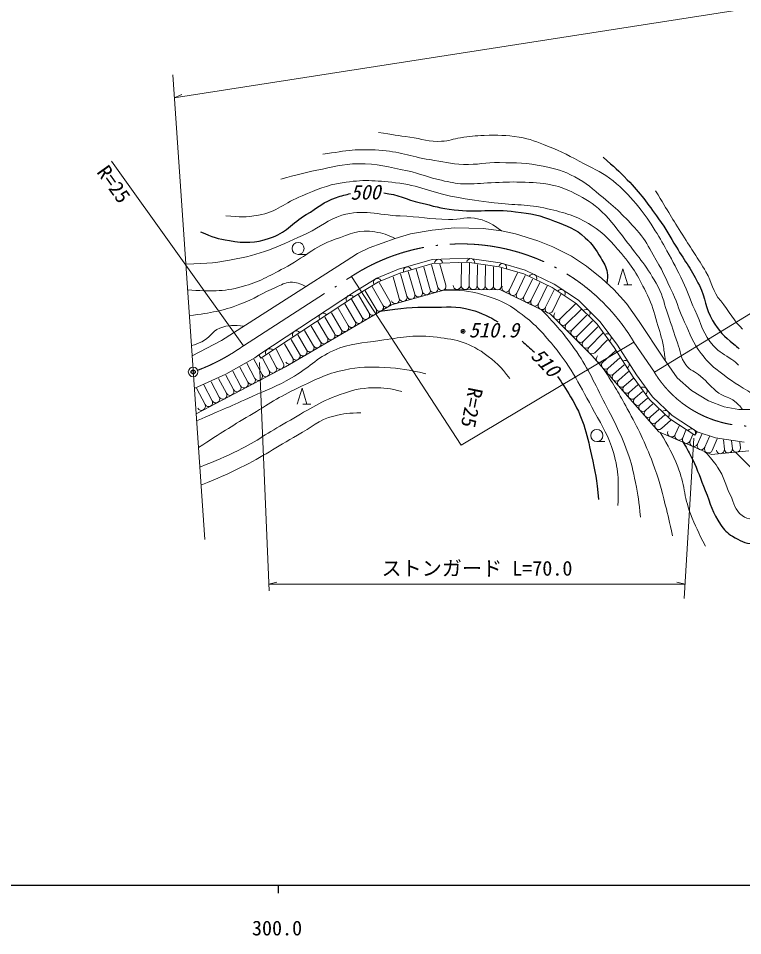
# Model space of a CAD drawing. Units: millimetres, scale not verified. Extents: x 40000 to 680000, y 20000 to 380000.
# Drawn here: x 335699 to 425700, y 198715 to 312679 of the extents above; entities that cross this region are included whole.
import ezdxf
from ezdxf.enums import TextEntityAlignment as Align

# ---------------------------------------------------------------- set-up
doc = ezdxf.new("R2010")
doc.units = ezdxf.units.MM
doc.header["$LTSCALE"] = 1000
doc.header["$PDMODE"] = 32
doc.header["$PDSIZE"] = 500
doc.linetypes.add('LONG_DASHED_DOTTED', pattern=[15.25, 12, -1.5, 0.25, -1.5])
for name, color, linetype, lineweight in [('M-BGD', 7, 'Continuous', 13), ('M-BMK', 2, 'LONG_DASHED_DOTTED', 13), ('M-STR-HTXT', 7, 'Continuous', 13), ('M-TTL-BAND', 7, 'Continuous', 25)]:
    doc.layers.add(name, color=color, linetype=linetype, lineweight=lineweight)
doc.layers.add('M-OTRS', color=6, linetype='Continuous')
doc.styles.add('ＭＳ ゴシック', font='')
doc.styles.get('ＭＳ ゴシック').set_extended_font_data('MS Gothic')

msp = doc.modelspace()

# ---------------------------------------------------------------- linework, layer by layer
at = {"layer": 'M-BGD'}
for p, q in [((387121, 286355), (384422, 285920)), ((389907, 286660), (387121, 286355)), ((393477, 286573), (389907, 286660)), ((395723, 286299), (393477, 286573)), ((397482, 285898), (395723, 286299)), ((382531, 285308), (379308, 284179)), ((384422, 285920), (382531, 285308)), ((400246, 285049), (397482, 285898)), ((402118, 284309), (400246, 285049)), ((379308, 284179), (377849, 283460)), ((404425, 283134), (402118, 284309)), ((370459, 283347), (371459, 283347)), ((377849, 283460), (376430, 282563)), ((406297, 281893), (404425, 283134)), ((369415, 278064), (376430, 282563)), ((385915, 278693), (385119, 281506)), ((386877, 278965), (386079, 281784)), ((387839, 279238), (387040, 282062)), ((388802, 279510), (388054, 282152)), ((390722, 279492), (390748, 282263)), ((391722, 279482), (391748, 282255)), ((392722, 279473), (392747, 282113)), ((393722, 279463), (393746, 281970)), ((394722, 279453), (394744, 281827)), ((395722, 279444), (395743, 281640)), ((408212, 280348), (406297, 281893)), ((410216, 279575), (410816, 281575)), ((410816, 281575), (411416, 279575)), ((383028, 277876), (382264, 280577)), ((383991, 278148), (383198, 280950)), ((384953, 278421), (384158, 281228)), ((396722, 278959), (397736, 281051)), ((397622, 278523), (398691, 280729)), ((381008, 277043), (379659, 279349)), ((381871, 277548), (380516, 279865)), ((398522, 278087), (399592, 280295)), ((399422, 277651), (400492, 279861)), ((400322, 277215), (401393, 279427)), ((409714, 278998), (408212, 280348)), ((411916, 279575), (410916, 279575)), ((379281, 276034), (377947, 278315)), ((380145, 276539), (378803, 278832)), ((382068, 277085), (388869, 279009)), ((388869, 279009), (395605, 278945)), ((395605, 278945), (401828, 275930)), ((401222, 276779), (402275, 278953)), ((402122, 276343), (403116, 278396)), ((411260, 277257), (409714, 278998)), ((360951, 272650), (369415, 278064)), ((368881, 269371), (382068, 277085)), ((377555, 275024), (376272, 277217)), ((378418, 275529), (377107, 277770)), ((403082, 275382), (404911, 277212)), ((412849, 275015), (411260, 277257)), ((375829, 274014), (374601, 276112)), ((376692, 274519), (375437, 276665)), ((401828, 275930), (406960, 270798)), ((403789, 274675), (405622, 276508)), ((404496, 273968), (406330, 275801)), ((374102, 273004), (372931, 275007)), ((374966, 273509), (373766, 275559)), ((405204, 273261), (407037, 275094)), ((415852, 270444), (412849, 275015)), ((372376, 271994), (371260, 273902)), ((373239, 272499), (372096, 274454)), ((405911, 272554), (407714, 274357)), ((406618, 271847), (408319, 273548)), ((357283, 270749), (360951, 272650)), ((370650, 270985), (369590, 272796)), ((371513, 271489), (370425, 273349)), ((407325, 271140), (408924, 272739)), ((368639, 269808), (367722, 271561)), ((369787, 270480), (368755, 272244)), ((408342, 269982), (409910, 271359)), ((361485, 268456), (365068, 270515)), ((365981, 268417), (364973, 270344)), ((365573, 270858), (365068, 270515)), ((365849, 270441), (365573, 270858)), ((366867, 268881), (366045, 270451)), ((367753, 269345), (366883, 271006)), ((406960, 270798), (415300, 261303)), ((409002, 269231), (410451, 270504)), ((417572, 268028), (415852, 270444)), ((357778, 263561), (368881, 269371)), ((364209, 267490), (363237, 269347)), ((365095, 267954), (364105, 269846)), ((409662, 268479), (410992, 269648)), ((357562, 266708), (361485, 268456)), ((361551, 266099), (360585, 267945)), ((362437, 266563), (361500, 268353)), ((363323, 267026), (362369, 268849)), ((410322, 267728), (411533, 268792)), ((410982, 266977), (412079, 267941)), ((419357, 266439), (417572, 268028)), ((358893, 264708), (357839, 266722)), ((359779, 265172), (358754, 267130)), ((360665, 265635), (359669, 267538)), ((370353, 264744), (370953, 266744)), ((370953, 266744), (371553, 264744)), ((411642, 266225), (412672, 267131)), ((412301, 265474), (413265, 266320)), ((421446, 265155), (419357, 266439)), ((372053, 264744), (371053, 264744)), ((412961, 264723), (413858, 265510)), ((413621, 263971), (414545, 264783)), ((423383, 264415), (421446, 265155)), ((425212, 264089), (423383, 264415)), ((414281, 263220), (415277, 264095)), ((414941, 262469), (416010, 263407)), ((428041, 264089), (425212, 264089)), ((415601, 261717), (416774, 262748)), ((415300, 261303), (421843, 258480)), ((417332, 260971), (417807, 262071)), ((418250, 260575), (418656, 261516)), ((419766, 260909), (420039, 261328)), ((420039, 261328), (422338, 260563)), ((420087, 259782), (420624, 261028)), ((407587, 260103), (408587, 260103)), ((419169, 260179), (419506, 260961)), ((421005, 259386), (421577, 260711)), ((421923, 258990), (422546, 260434)), ((422338, 260563), (425886, 260040)), ((423428, 259137), (423313, 260321)), ((424423, 259233), (424332, 260171)), ((425419, 259330), (425352, 260021)), ((421843, 258480), (426462, 258929))]:
    msp.add_line(p, q, dxfattribs=at)
for points in [[(420039, 261328), (416959, 263339), (414500, 265647), (412503, 268378), (410157, 272090), (407986, 274994), (405323, 277657), (402290, 279661), (398693, 281394), (395554, 282317), (391505, 282895), (387123, 282710), (382944, 281501), (380230, 280395), (377457, 278720), (365573, 270858)], [(419766, 260909), (416649, 262944), (414124, 265314), (412089, 268097), (409745, 271806), (407607, 274666), (405005, 277267), (402042, 279225), (398513, 280925), (395448, 281827), (391480, 282394), (387204, 282213), (383108, 281028), (380455, 279946), (377724, 278298), (365849, 270441)]]:
    msp.add_lwpolyline(points, dxfattribs=at)
for centre, radius in [((370459, 284097), 750), ((390968, 273790), 100), ((390968, 273790), 80), ((390968, 273790), 60), ((390968, 273790), 40), ((390968, 273790), 20), ((390968, 273790), 20), ((407587, 260853), 750)]:
    msp.add_circle(centre, radius, dxfattribs=at)
for centre, start, end in [((387925, 282244), 2.41466, 182.41466), ((391917, 282331), 351.8699, 171.8699), ((384055, 281302), 16.13559, 196.13559), ((395864, 281705), 343.61046, 163.61046), ((380327, 279869), 31.12247, 211.12247), ((399629, 280388), 334.27747, 154.27747), ((387358, 279101), 195.80251, 15.80251), ((388320, 279374), 195.80251, 15.80251), ((390222, 279496), 179.45434, 359.45434), ((391222, 279487), 179.45434, 359.45434), ((392222, 279477), 179.45434, 359.45434), ((393222, 279468), 179.45434, 359.45434), ((394222, 279458), 179.45434, 359.45434), ((395222, 279449), 179.45434, 359.45434), ((396272, 279177), 154.14814, 334.14814), ((376924, 277768), 33.48883, 213.48883), ((383509, 278012), 195.80251, 15.80251), ((384472, 278284), 195.80251, 15.80251), ((385434, 278557), 195.80251, 15.80251), ((386396, 278829), 195.80251, 15.80251), ((397172, 278741), 154.14814, 334.14814), ((398072, 278305), 154.14814, 334.14814), ((398972, 277869), 154.14814, 334.14814), ((403145, 278497), 326.5405, 146.5405), ((380576, 276791), 210.32531, 30.32531), ((381439, 277296), 210.32531, 30.32531), ((382547, 277740), 195.80251, 15.80251), ((399872, 277433), 154.14814, 334.14814), ((400772, 276997), 154.14814, 334.14814), ((373588, 275561), 33.48883, 213.48883), ((378850, 275781), 210.32531, 30.32531), ((379713, 276286), 210.32531, 30.32531), ((401672, 276561), 154.14814, 334.14814), ((402729, 275736), 135, 315), ((406257, 276016), 315, 135), ((377123, 274771), 210.32531, 30.32531), ((377987, 275276), 210.32531, 30.32531), ((403436, 275029), 135, 315), ((404143, 274322), 135, 315), ((370252, 273354), 33.48883, 213.48883), ((375397, 273762), 210.32531, 30.32531), ((376260, 274266), 210.32531, 30.32531), ((404850, 273615), 135, 315), ((372808, 272247), 210.32531, 30.32531), ((373671, 272752), 210.32531, 30.32531), ((374534, 273257), 210.32531, 30.32531), ((405557, 272907), 135, 315), ((406264, 272200), 135, 315), ((408859, 272991), 306.78722, 126.78722), ((366916, 271147), 33.48883, 213.48883), ((371081, 271237), 210.32531, 30.32531), ((371944, 271742), 210.32531, 30.32531), ((406971, 271493), 135, 315), ((369355, 270227), 210.32531, 30.32531), ((370218, 270732), 210.32531, 30.32531), ((408012, 270358), 131.29537, 311.29537), ((411091, 269675), 302.29061, 122.29061), ((367310, 269113), 207.62326, 27.62326), ((368196, 269577), 207.62326, 27.62326), ((408672, 269606), 131.29537, 311.29537), ((409332, 268855), 131.29537, 311.29537), ((364652, 267722), 207.62326, 27.62326), ((365538, 268186), 207.62326, 27.62326), ((366424, 268649), 207.62326, 27.62326), ((409992, 268104), 131.29537, 311.29537), ((362880, 266795), 207.62326, 27.62326), ((363766, 267258), 207.62326, 27.62326), ((410652, 267352), 131.29537, 311.29537), ((411312, 266601), 131.29537, 311.29537), ((413348, 266376), 306.18478, 126.18478), ((360222, 265404), 207.62326, 27.62326), ((361108, 265867), 207.62326, 27.62326), ((361994, 266331), 207.62326, 27.62326), ((411971, 265850), 131.29537, 311.29537), ((358450, 264476), 207.62326, 27.62326), ((359336, 264940), 207.62326, 27.62326), ((412631, 265098), 131.29537, 311.29537), ((413291, 264347), 131.29537, 311.29537), ((413951, 263596), 131.29537, 311.29537), ((416082, 263477), 316.80874, 136.80874), ((414611, 262844), 131.29537, 311.29537), ((415271, 262093), 131.29537, 311.29537), ((416873, 261169), 156.66596, 336.66596), ((419347, 261183), 326.85978, 146.85978), ((417791, 260773), 156.66596, 336.66596), ((418709, 260377), 156.66596, 336.66596), ((419628, 259980), 156.66596, 336.66596), ((420546, 259584), 156.66596, 336.66596), ((421464, 259188), 156.66596, 336.66596), ((422930, 259088), 185.55297, 5.55297), ((423926, 259185), 185.55297, 5.55297), ((424921, 259282), 185.55297, 5.55297)]:
    msp.add_arc(centre, 500, start, end, dxfattribs=at)
for points, knots in [([(380438, 298504), (382322, 298207), (382808, 298131), (384331, 297917), (385879, 297700), (386737, 297341), (388298, 297403), (389232, 297440), (389724, 297710), (390649, 297843), (391790, 298009), (392434, 298110), (393587, 298137), (395282, 298177), (396245, 298172), (397921, 297917), (399348, 297700), (400101, 297335), (401447, 296815), (403291, 296103), (404257, 295540), (406002, 294611), (407444, 293844), (408323, 293498), (409601, 292481), (410840, 291495), (411443, 290823), (412466, 289616), (413383, 288535), (413817, 287862), (414597, 286678), (415311, 285592), (415655, 284948), (416286, 283813), (417104, 282343), (417548, 281511), (418270, 279993), (418910, 278645), (419093, 277812), (419739, 276467), (420594, 274685), (420746, 273435), (422089, 271986), (422842, 271173), (423448, 270915), (424367, 270296), (424683, 270083), (424952, 269835), (425201, 269587)], [0, 0, 0, 0, 1, 1, 1, 2, 2, 2, 3, 3, 3, 4, 4, 4, 5, 5, 5, 6, 6, 6, 7, 7, 7, 8, 8, 8, 9, 9, 9, 10, 10, 10, 11, 11, 11, 12, 12, 12, 13, 13, 13, 14, 14, 14, 15, 15, 15, 16, 16, 16, 16]), ([(373533, 295786), (376654, 296275), (377784, 296477), (380511, 296301), (383016, 296139), (384352, 295530), (386829, 295125), (388459, 294859), (389366, 294603), (391016, 294538), (392767, 294468), (393745, 294778), (395497, 294758), (397627, 294733), (398843, 294728), (400933, 294317), (402509, 294008), (403403, 293739), (404827, 292995), (406337, 292205), (407041, 291512), (408353, 290424), (410242, 288856), (411231, 287876), (412834, 286016), (413660, 285058), (413950, 284386), (414597, 283298), (415666, 281501), (416137, 280419), (417021, 278524), (417662, 277147), (417832, 276292), (418490, 274924), (419236, 273374), (419501, 272396), (420547, 271031), (421176, 270209), (421566, 269755), (422383, 269121), (423867, 267969), (424710, 267318), (426350, 266403), (426686, 266215), (426847, 265947), (427232, 265962), (428030, 265992), (428409, 266376), (429142, 266697), (430059, 267097), (430475, 267540), (431419, 267872), (432358, 268203), (432921, 268366), (433916, 268386), (434684, 268401), (435012, 268360), (435871, 268189)], [0, 0, 0, 0, 1, 1, 1, 2, 2, 2, 3, 3, 3, 4, 4, 4, 5, 5, 5, 6, 6, 6, 7, 7, 7, 8, 8, 8, 9, 9, 9, 10, 10, 10, 11, 11, 11, 12, 12, 12, 13, 13, 13, 14, 14, 14, 15, 15, 15, 16, 16, 16, 17, 17, 17, 18, 18, 18, 19, 19, 19, 19]), ([(368317, 292701), (370429, 293282), (371033, 293440), (372798, 293803), (374790, 294213), (375907, 294581), (377940, 294611), (380346, 294647), (381685, 294234), (384038, 293730), (385726, 293368), (386612, 292925), (388298, 292554), (389349, 292323), (389942, 292165), (391016, 292114), (392364, 292049), (393120, 292220), (394469, 292260), (395903, 292304), (396708, 292382), (398142, 292334), (399668, 292283), (400541, 292283), (402035, 291967), (403172, 291726), (403789, 291462), (404827, 290938), (406247, 290221), (407058, 289764), (408206, 288661), (409499, 287419), (410049, 286555), (411144, 285135), (412831, 282948), (413886, 281769), (415184, 279332), (415871, 278042), (415956, 277186), (416433, 275806), (416899, 274459), (417129, 273694), (417608, 272353), (417991, 271284), (417953, 270541), (418637, 269635), (419180, 268916), (419780, 268814), (420473, 268239), (421411, 267462), (421760, 266818), (422751, 266109), (423460, 265601), (424065, 265641), (424734, 265080), (425146, 264735), (425313, 264569), (425689, 264089)], [0, 0, 0, 0, 1, 1, 1, 2, 2, 2, 3, 3, 3, 4, 4, 4, 5, 5, 5, 6, 6, 6, 7, 7, 7, 8, 8, 8, 9, 9, 9, 10, 10, 10, 11, 11, 11, 12, 12, 12, 13, 13, 13, 14, 14, 14, 15, 15, 15, 16, 16, 16, 17, 17, 17, 18, 18, 18, 19, 19, 19, 19]), ([(361485, 288147), (363230, 287959), (363968, 287967), (365526, 288220), (367821, 288593), (368799, 289791), (370962, 290644), (372869, 291397), (373931, 291942), (375957, 292260), (378508, 292662), (380002, 292550), (382568, 292260), (385501, 291930), (387014, 291043), (389914, 290497), (391824, 290138), (392908, 290008), (394836, 289763), (397414, 289435), (398918, 289621), (401447, 289028), (403658, 288510), (404956, 288171), (406883, 286971), (408590, 285910), (409317, 284967), (410630, 283445), (412180, 281649), (412832, 280440), (413862, 278303), (414469, 277044), (414641, 276264), (415037, 274924), (415383, 273756), (415639, 273113), (415845, 271912), (415965, 271219), (416005, 270966), (416078, 270127)], [0, 0, 0, 0, 1, 1, 1, 2, 2, 2, 3, 3, 3, 4, 4, 4, 5, 5, 5, 6, 6, 6, 7, 7, 7, 8, 8, 8, 9, 9, 9, 10, 10, 10, 11, 11, 11, 12, 12, 12, 13, 13, 13, 13]), ([(414890, 291232), (416522, 288550), (416936, 287866), (418270, 285723), (419380, 283938), (420090, 282992), (421135, 281168), (421919, 279798), (421947, 278770), (422971, 277569), (424024, 276333), (424691, 274941), (425690, 274075)], [0, 0, 0, 0, 1, 1, 1, 2, 2, 2, 3, 3, 3, 4, 4, 4, 4]), ([(356499, 282134), (359361, 282212), (360358, 282326), (362781, 282792), (366389, 283485), (368283, 284470), (371626, 285994), (373335, 286773), (374096, 287669), (375897, 288206), (378608, 289014), (380314, 288253), (383141, 288129), (385498, 288026), (386806, 287750), (389165, 287672), (390624, 287624), (391491, 288124), (392901, 287748), (394098, 287429), (394635, 287088), (395723, 286299)], [0, 0, 0, 0, 1, 1, 1, 2, 2, 2, 3, 3, 3, 4, 4, 4, 5, 5, 5, 6, 6, 6, 7, 7, 7, 7]), ([(356720, 278930), (359723, 278786), (360967, 278657), (363543, 279360), (365679, 279943), (366759, 280638), (368729, 281648), (371257, 282944), (372374, 284300), (375058, 285232), (376918, 285877), (378076, 286494), (380014, 286147), (381034, 285964), (381535, 285823), (382531, 285308)], [0, 0, 0, 0, 1, 1, 1, 2, 2, 2, 3, 3, 3, 4, 4, 4, 5, 5, 5, 5]), ([(356941, 275710), (359854, 276165), (360874, 276268), (363238, 277149), (365061, 277827), (365935, 278552), (367737, 279284), (368409, 279557), (368767, 279857), (369491, 279894), (370274, 279934), (370683, 279717), (371424, 279352)], [0, 0, 0, 0, 1, 1, 1, 2, 2, 2, 3, 3, 3, 4, 4, 4, 4]), ([(388576, 278926), (390733, 278892), (391587, 278870), (393417, 278342), (395308, 277796), (396368, 277314), (397951, 276145), (399820, 274763), (400731, 273781), (402205, 271984), (404603, 269062), (405464, 267061), (407300, 263757), (408348, 261872), (409027, 260823), (409637, 258755), (410369, 256277), (410274, 255073), (410198, 252164)], [0, 0, 0, 0, 1, 1, 1, 2, 2, 2, 3, 3, 3, 4, 4, 4, 5, 5, 5, 6, 6, 6, 6]), ([(400707, 276473), (402710, 274373), (403347, 273663), (404776, 271657), (406441, 269320), (407074, 267810), (408375, 265253), (409627, 262792), (410418, 261441), (411367, 258849), (411900, 257393), (412078, 256533), (412395, 255015), (412742, 253355), (412797, 252744), (413003, 250715)], [0, 0, 0, 0, 1, 1, 1, 2, 2, 2, 3, 3, 3, 4, 4, 4, 5, 5, 5, 5]), ([(357195, 272026), (357799, 272179), (358014, 272271), (358511, 272497), (359497, 272947), (359720, 273760), (360722, 274175), (361824, 274631), (362495, 274552), (363764, 274449)], [0, 0, 0, 0, 1, 1, 1, 2, 2, 2, 3, 3, 3, 3]), ([(357839, 262684), (361199, 264119), (362079, 264484), (364763, 265711), (366678, 266586), (367813, 266958), (369644, 267998), (371777, 269211), (372656, 270450), (374905, 271430), (376999, 272342), (378363, 272328), (380624, 272650), (383196, 273015), (384676, 273390), (387258, 273107), (389843, 272825), (391459, 272541), (393588, 271048), (395019, 270045), (395624, 269440), (396790, 267922)], [0, 0, 0, 0, 1, 1, 1, 2, 2, 2, 3, 3, 3, 4, 4, 4, 5, 5, 5, 6, 6, 6, 7, 7, 7, 7]), ([(358068, 259363), (361120, 261320), (361930, 261844), (364458, 263347), (366786, 264730), (368029, 265633), (370483, 266778), (372653, 267791), (373859, 268491), (376202, 268990), (378128, 269400), (379267, 269376), (381234, 269295), (383250, 269211), (384033, 269035), (386343, 268532)], [0, 0, 0, 0, 1, 1, 1, 2, 2, 2, 3, 3, 3, 4, 4, 4, 5, 5, 5, 5]), ([(408381, 269179), (409867, 266861), (410280, 266176), (411367, 264178), (412765, 261609), (413505, 260132), (414546, 257400), (415292, 255440), (415569, 254289), (416088, 252257), (416474, 250751), (416592, 250239), (416977, 248378)], [0, 0, 0, 0, 1, 1, 1, 2, 2, 2, 3, 3, 3, 4, 4, 4, 4]), ([(358236, 256922), (360516, 257815), (361183, 258105), (363010, 259000), (365455, 260198), (366649, 261193), (369034, 262508), (371588, 263917), (372913, 264979), (375668, 265939), (377218, 266480), (378144, 266751), (379786, 266778), (381197, 266801), (381812, 266686), (383369, 266321)], [0, 0, 0, 0, 1, 1, 1, 2, 2, 2, 3, 3, 3, 4, 4, 4, 5, 5, 5, 5]), ([(421007, 258841), (421788, 258044), (422039, 257730), (422586, 256932), (423436, 255692), (423495, 254767), (424175, 253426), (424690, 252412), (424700, 251564), (425625, 250902), (426028, 250613), (426350, 250449), (426840, 250528), (428210, 250748), (428717, 251618), (429832, 252444), (431710, 253837), (432507, 254925), (434179, 256558), (436128, 258462), (437070, 259683), (439087, 261513), (440398, 262702), (440856, 263104), (442526, 264463)], [0, 0, 0, 0, 1, 1, 1, 2, 2, 2, 3, 3, 3, 4, 4, 4, 5, 5, 5, 6, 6, 6, 7, 7, 7, 8, 8, 8, 8]), ([(358389, 254701), (360747, 255644), (361422, 255951), (363315, 256865), (366185, 258252), (367610, 259375), (370406, 260907), (372147, 261860), (372978, 262794), (374905, 263270), (376186, 263587), (376783, 263656), (378260, 263652)], [0, 0, 0, 0, 1, 1, 1, 2, 2, 2, 3, 3, 3, 4, 4, 4, 4]), ([(415462, 261233), (416581, 259354), (416925, 258705), (417631, 256979), (418526, 254789), (418363, 253340), (419220, 251136), (419848, 249522), (420125, 248927), (421090, 247115)], [0, 0, 0, 0, 1, 1, 1, 2, 2, 2, 3, 3, 3, 3]), ([(437221, 261851), (435678, 260820), (435258, 260538), (434039, 259643), (432770, 258712), (432056, 258189), (430860, 257166), (430124, 256536), (430007, 255730), (429084, 255436), (428643, 255296), (428332, 255424), (427915, 255623), (427228, 255951), (427093, 256482), (426559, 257026), (425883, 257714), (425661, 257929), (424806, 258768)], [0, 0, 0, 0, 1, 1, 1, 2, 2, 2, 3, 3, 3, 4, 4, 4, 5, 5, 5, 6, 6, 6, 6])]:
    msp.add_open_spline(points, degree=3, knots=knots, dxfattribs=at)
at = {"layer": 'M-BGD', "lineweight": 25}
for points, knots in [([(408353, 295419), (409816, 294185), (410245, 293777), (411364, 292628), (413059, 290888), (413827, 289742), (415258, 287779), (416214, 286467), (416611, 285637), (417462, 284253), (418600, 282400), (419376, 281435), (420326, 279478), (421116, 277853), (421028, 276703), (421943, 275144), (422724, 273813), (423388, 273179), (424587, 272206), (424832, 272007), (425059, 271814), (425279, 271632)], [0, 0, 0, 0, 1, 1, 1, 2, 2, 2, 3, 3, 3, 4, 4, 4, 5, 5, 5, 6, 6, 6, 7, 7, 7, 7]), ([(358327, 286163), (359845, 285506), (360474, 285294), (361926, 285061), (363856, 284752), (365061, 284755), (366921, 285355), (368936, 286005), (369669, 287191), (371476, 288294), (372913, 289171), (373632, 289873), (375222, 290424), (375854, 290643), (376417, 290797), (376955, 290901)], [0, 0, 0, 0, 1, 1, 1, 2, 2, 2, 3, 3, 3, 4, 4, 4, 5, 5, 5, 5]), ([(381134, 290983), (382874, 290801), (383858, 290178), (385654, 289763), (387282, 289386), (388178, 289053), (389841, 288881), (392810, 288575), (394517, 289024), (397481, 288661), (399415, 288424), (400529, 288233), (402329, 287486), (403894, 286835), (404900, 286574), (406149, 285429), (407054, 284598), (407462, 284004), (408059, 282931), (408440, 282246), (408771, 281872), (408867, 281095), (408929, 280590), (408921, 280345), (408828, 279795)], [0, 0, 0, 0, 1, 1, 1, 2, 2, 2, 3, 3, 3, 4, 4, 4, 5, 5, 5, 6, 6, 6, 7, 7, 7, 8, 8, 8, 8]), ([(380560, 276291), (383533, 276666), (384456, 276820), (386966, 276799), (388905, 276783), (390058, 277011), (391921, 276472), (393266, 276083), (394325, 275582), (395271, 274981)], [0, 0, 0, 0, 1, 1, 1, 2, 2, 2, 3, 3, 3, 3]), ([(402698, 268168), (403226, 267440), (403723, 266643), (404308, 265674), (405872, 263083), (406254, 261332), (406926, 258381), (407406, 256274), (407535, 255446), (407768, 252912)], [0, 0, 0, 0, 1, 1, 1, 2, 2, 2, 3, 3, 3, 3]), ([(418313, 260003), (418885, 259039), (419036, 258744), (419454, 257914), (420190, 256451), (420395, 255538), (421043, 254034), (421765, 252360), (421879, 251247), (422960, 249780), (423442, 249125), (423747, 248731), (424456, 248331), (425386, 247806), (425959, 247415), (427027, 247396), (428030, 247378), (428626, 247476), (429551, 247863), (431269, 248583), (431992, 249474), (433338, 250762), (435320, 252658), (435938, 254162), (437685, 256278), (439235, 258154), (440123, 259191), (441752, 260999), (442643, 261988), (442932, 262309), (444056, 263509)], [0, 0, 0, 0, 1, 1, 1, 2, 2, 2, 3, 3, 3, 4, 4, 4, 5, 5, 5, 6, 6, 6, 7, 7, 7, 8, 8, 8, 9, 9, 9, 10, 10, 10, 10])]:
    msp.add_open_spline(points, degree=3, knots=knots, dxfattribs=at)
msp.add_open_spline([(398293, 272575), (398774, 272145), (399280, 271690), (399834, 271212)], degree=3, dxfattribs=at)
at = {"layer": 'M-BGD'}
msp.add_point((390968, 273790), dxfattribs=at)
at = {"layer": 'M-BMK'}
for p, q in [((363658, 271996), (377085, 280610)), ((412197, 272452), (414730, 268703))]:
    msp.add_line(p, q, dxfattribs=at)
at = {"layer": 'M-BMK', "linetype": 'Continuous'}
msp.add_circle((357421, 268753), 600, dxfattribs=at)
msp.add_circle((357421, 268753), 600, dxfattribs=at)
at = {"layer": 'M-BMK'}
for centre, radius, start, end in [((390720, 259656), 25000, 30.78867, 123.05308), ((349119, 292334), 25000, 290.76873, 305.55982), ((426668, 276016), 14000, 211.49051, 320.88134)]:
    msp.add_arc(centre, radius, start, end, dxfattribs=at)
at = {"layer": 'M-OTRS'}
msp.add_point((357421, 268753), dxfattribs=at)
msp.add_point((357421, 268753), dxfattribs=at)
at = {"layer": 'M-STR-HTXT'}
for p, q in [((355074, 302822), (520545, 328544)), ((358856, 247925), (354877, 305681)), ((355074, 302822), (356023, 303223)), ((363658, 271996), (347265, 294928)), ((377085, 280610), (390720, 259656)), ((414730, 268703), (426668, 276016)), ((412197, 272452), (390720, 259656)), ((365676, 269919), (366862, 241544)), ((419630, 260517), (418444, 240613)), ((366826, 242390), (367826, 242640)), ((366826, 242390), (418539, 242390)), ((418539, 242390), (417539, 242640))]:
    msp.add_line(p, q, dxfattribs=at)
at = {"layer": 'M-TTL-BAND'}
for p, q in [((40000, 205000), (579000, 205000)), ((368000, 205000), (368000, 204000))]:
    msp.add_line(p, q, dxfattribs=at)

# ---------------------------------------------------------------- texts
at = {"layer": 'M-BGD', "style": 'ＭＳ ゴシック', "oblique": 15}
for s, rotation, p in [('500', 0.804, (378828, 291083)), ('510', 313.558, (401212, 269935))]:
    msp.add_text(s, height=1833, rotation=rotation, dxfattribs=at).set_placement(p, align=Align.MIDDLE_CENTER)
msp.add_text('510.9', height=1833, dxfattribs=at).set_placement((394777, 272481), align=Align.BOTTOM_CENTER)
at = {"layer": 'M-STR-HTXT', "style": 'ＭＳ ゴシック'}
for rotation, p in [(305.56, (346858, 294637)), (258.666, (393444, 266581))]:
    msp.add_text('R=25', height=1833, rotation=rotation, dxfattribs=at).set_placement(p, align=Align.TOP_LEFT)
msp.add_text('ストンガード L=70.0', height=1833, dxfattribs=at).set_placement((392682, 242890), align=Align.BOTTOM_CENTER)
at = {"layer": 'M-TTL-BAND', "style": 'ＭＳ ゴシック'}
msp.add_text('300.0', height=1833, dxfattribs=at).set_placement((367844, 198195), align=Align.BOTTOM_CENTER)

doc.saveas('drawing.dxf')
